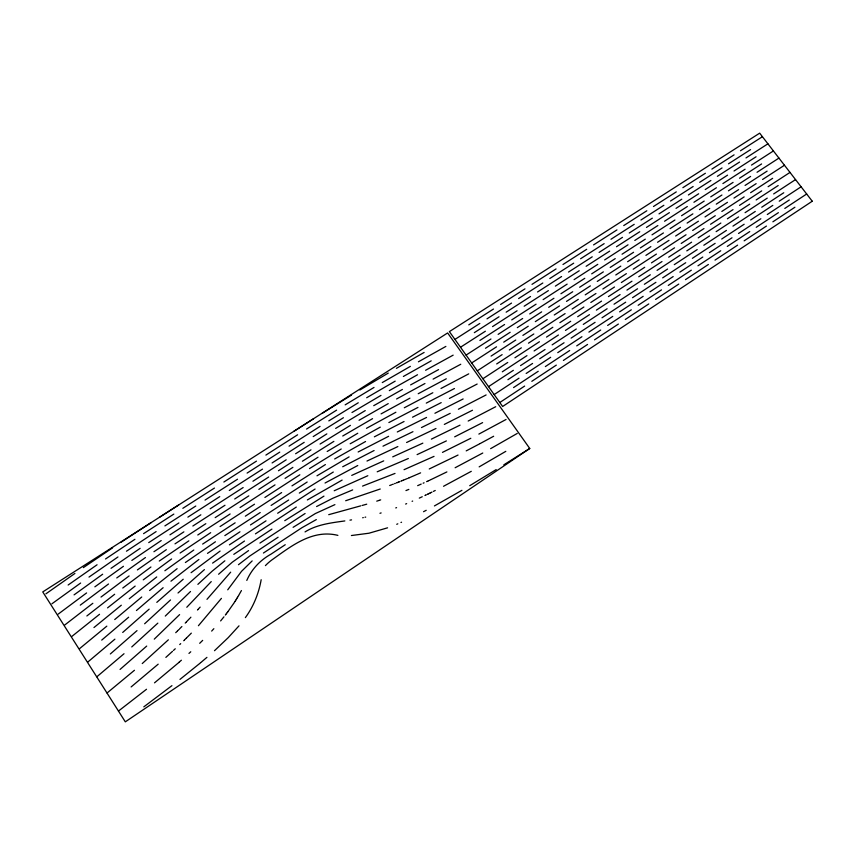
<?xml version="1.0" encoding="UTF-8"?>
<svg xmlns="http://www.w3.org/2000/svg" width="855" height="855" viewBox="0 0 855 855"><rect width="100%" height="100%" fill="white"/><g stroke="black" fill="none" stroke-linecap="round" stroke-linejoin="round"><path stroke-width="1.28" d="M261.17 579.722C258.798 593.338 253.529 606.43 245.374 617.62M246.796 580.427C251.659 569.152 260.283 560.111 270.982 554.168L285.249 544.721M241.441 590.548L238.588 595.55M238.534 595.657L237.679 597.079M237.562 597.282L237.198 597.891M237.07 598.094L236.579 598.895M236.514 598.992L235.895 599.986M235.777 600.189L235.082 601.268M234.965 601.471L233.704 603.406M233.543 603.641L227.847 611.753M227.729 589.811L241.527 571.332L252.161 560.912M227.783 611.849L227.238 612.565M227.174 612.661L226.286 613.826M221.424 598.372L198.424 625.721M226.148 614.008L225.325 615.076M223.935 616.84L220.622 620.922M239.005 625.849L228.2 637.67L214.498 650.698M206.974 599.344L230.679 572.166M200.134 607.114L198.253 609.198M198.039 609.433L197.494 610.032M213.857 628.692L211.666 631.086M190.889 617.192L190.248 617.866M189.671 618.475L186.411 621.895M186.785 607.264L211.249 581.603M186.176 622.141L185.225 623.113M181.88 626.533L179.475 628.959M191.328 633.138L186.379 638.108M179.603 614.606L154.274 639.134M178.845 629.601L177.701 630.723M202.678 640.374L199.696 643.313M177.466 630.958L175.724 632.689M186.187 638.29L184.648 639.807M190.515 591.51L165.282 616.081M184.327 640.128L183.697 640.737M197.879 584.36L212.297 571.055L224.865 560.805M180.694 643.644L179.732 644.552M218.602 574.25L232.293 562.195L248.559 550.599M168.36 639.818L142.251 663.555M157.844 623.135L131.756 646.936M175.264 648.774L173.49 650.42M170.519 599.943L144.634 623.776M178.022 592.996L204.42 569.612M172.507 651.339L165.859 657.388M190.761 651.777L188.966 653.423M146.707 646.081L120.063 669.433M137.014 630.637L110.348 653.957M156.796 602.358L183.216 579.23M149.155 609.145L122.693 632.444M181.388 660.22L179.304 662.048M179.187 662.144L178.022 663.17M124.018 653.733L96.872 676.775M158.186 664.175L131.125 686.939M177.605 663.533L154.52 682.846M136.437 610.523L163.123 587.716M114.901 639.166L87.712 662.123M128.667 617.203L101.713 640.106M206.921 657.367L200.872 662.497M238.46 564.717L249.81 555.996L278.099 537.229M134.449 670.277L107.057 692.988M200.508 662.807L199.632 663.533M114.72 619.554L141.738 597.004M106.832 626.138L79.43 648.763M199.3 663.811L179.967 679.404M149.604 590.516L177.113 568.671M170.957 581.186L198.894 559.469M93.954 627.549L121.314 605.212M191.093 572.679L220.088 551.08M129.255 598.767L156.732 576.943M99.543 614.285L71.831 636.451M107.559 607.873L135.165 586.081M146.515 689.269L118.46 711.061M86.857 615.974L114.666 594.257M64.788 624.962L92.853 603.288M171.93 685.657L143.8 706.871M100.997 597.057L129.126 575.949M122.767 588.026L150.929 567.004M143.245 579.861L171.599 558.956M80.274 605.148L108.51 583.997M212.574 563.114L244.498 541.023M58.193 614.125L86.59 592.932M164.865 570.745L193.807 550.022M74.064 594.877L102.675 574.218M94.852 586.851L123.441 566.299M51.931 603.78L80.637 583.035M185.375 562.515L215.428 541.781M116.75 577.948L145.446 557.545M137.388 569.922L166.351 549.658M45.924 593.819L74.919 573.448M68.133 585.012L97.064 564.77M89.006 577.082L117.958 556.968M159.276 561.04L188.837 540.862M111.043 568.319L140.135 548.344M131.841 560.431L161.21 540.563M207.498 553.367L239.966 531.799M233.789 554.35L271.933 529.106M83.363 567.613L112.604 547.831M180.095 553.035L210.683 532.665M105.528 558.978L134.908 539.313M153.932 551.721L183.878 531.853M529.747 448.48L125.311 721.844L42.75 591.917L447.635 332.948L529.747 448.48L503.809 464.842M126.455 551.208L156.112 531.607M174.997 543.855L205.809 523.688M148.727 542.615L178.877 522.929M202.635 544.079L235.146 522.822M499.801 402.513L524.639 386.075M531.81 381.33L556.316 365.117M563.392 360.436L587.556 344.447M594.535 339.83L618.379 324.056M625.262 319.492L648.785 303.931M655.582 299.432L678.785 284.074M685.486 279.638L708.389 264.484M715.004 260.112L737.609 245.15M744.139 240.832L766.443 226.073M772.888 221.808L794.904 207.241M121.175 542.155L151.014 522.726M229.407 544.838L266.023 520.845M494.158 394.572L518.996 378.188M526.167 373.464L550.673 357.305M557.749 352.645L581.924 336.71M588.903 332.103L612.746 316.393M619.64 311.851L643.163 296.343M649.96 291.854L673.174 276.56M679.875 272.136L702.789 257.034M709.404 252.674L732.008 237.776M738.538 233.468L760.854 218.752M767.298 214.509L789.325 199.985M513.566 387.582L538.233 371.294M545.351 366.581L569.687 350.518M576.708 345.88L600.712 330.03M607.638 325.445L631.321 309.809M638.161 305.288L661.514 289.866M668.268 285.41L691.321 270.18M697.979 265.787L720.722 250.761M727.295 246.422L749.75 231.587M756.237 227.302L778.392 212.671M784.794 208.438L806.671 194M263.415 553.035L301.901 527.727L316.329 519.573M488.515 386.642L513.363 370.322M520.545 365.609L545.052 349.513M552.127 344.864L576.302 328.993M583.281 324.408L607.136 308.74M614.029 304.22L637.563 288.766M644.36 284.298L667.573 269.047M674.285 264.644L697.199 249.596M703.815 245.257L726.429 230.401M732.959 226.115L755.275 211.452M761.73 207.22L783.757 192.749M507.923 379.684L532.59 363.45M539.719 358.769L564.054 342.759M571.087 338.131L595.091 322.335M602.016 317.771L625.7 302.189M632.54 297.69L655.913 282.321M662.657 277.875L685.721 262.709M692.379 258.317L715.133 243.354M721.706 239.026L744.16 224.245M750.647 219.981L772.813 205.392M779.226 201.182L801.103 186.785M259.931 543.085L305.107 513.492M502.302 371.807L526.969 355.637M534.097 350.956L558.433 335.01M565.465 330.404L589.48 314.661M596.405 310.119L620.099 294.59M626.939 290.102L650.313 274.786M657.067 270.362L680.131 255.239M686.789 250.878L709.554 235.959M716.127 231.652L738.592 216.924M745.079 212.671L767.256 198.136M773.657 193.935L795.545 179.593M255.442 533.851L296.311 507.068M284.747 520.695L323.96 496.124M293.105 527.332L315.388 513.534L334.904 504.632M169.942 534.835L200.85 514.806M197.772 534.995L230.123 513.983M224.844 535.604L260.23 512.53M496.68 363.941L521.358 347.825M528.486 343.176L552.832 327.273M559.865 322.688L583.88 307.009M590.816 302.478L614.499 287.002M621.35 282.535L644.723 267.273M651.478 262.859L674.552 247.8M681.211 243.44L703.975 228.574M710.558 224.277L733.024 209.614M739.522 205.371L761.698 190.889M768.1 186.7L789.999 172.411M250.494 524.927L288.648 500.015M482.893 378.733L507.742 362.467M514.924 357.775L539.43 341.744M546.516 337.105L570.691 321.288M577.681 316.713L601.535 301.11M608.429 296.599L631.963 281.199M638.76 276.753L661.984 261.566M668.696 257.173L691.61 242.179M698.236 237.85L720.851 223.048M727.391 218.773L749.717 204.163M756.162 199.942L778.2 185.524M277.651 513.235L315.089 489.039M143.565 533.648L173.843 514.09M220.077 526.552L254.501 504.204M491.08 356.097L515.757 340.034M522.886 335.395L547.232 319.567M554.264 314.982L578.29 299.357M585.226 294.847L608.92 279.435M615.771 274.979L639.155 259.77M645.91 255.378L668.984 240.362M675.642 236.023L698.417 221.21M705.001 216.935L727.477 202.314M733.964 198.082L756.151 183.654M762.564 179.486L784.463 165.239M245.332 516.185L281.637 492.576M477.282 370.835L502.131 354.633M509.313 349.962L533.83 333.974M540.916 329.367L565.102 313.603M572.081 309.05L595.946 293.5M602.839 289.001L626.373 273.653M633.181 269.229L656.405 254.085M663.117 249.713L686.041 234.772M692.668 230.455L715.293 215.706M721.834 211.452L744.16 196.896M750.615 192.685L772.653 178.321M271.131 505.423L307.18 482.017M192.856 526.017L224.983 505.262M485.48 348.263L510.168 332.264M517.296 327.647L541.653 311.861M548.686 307.308L572.711 291.737M579.647 287.237L603.352 271.879M610.203 267.433L633.587 252.278M640.342 247.907L663.427 232.945M670.096 228.627L692.871 213.857M699.454 209.593L721.93 195.025M728.428 190.815L750.615 176.44M757.028 172.282L778.937 158.089M240.052 507.549L275.021 484.881M285.057 478.383L318.017 457.222M471.682 362.958L496.541 346.82M503.713 342.15L528.24 326.236M535.316 321.63L559.512 305.93M566.502 301.388L590.367 285.891M597.26 281.423L620.805 266.129M627.602 261.716L650.847 246.625M657.559 242.264L680.484 227.377M687.11 223.08L709.746 208.385M716.276 204.142L738.613 189.628M745.068 185.439L767.117 171.128M264.9 497.45L299.838 474.792M291.961 485.864L325.402 464.575M164.897 525.911L195.795 506.021M479.901 340.45L504.589 324.505M511.718 319.898L536.074 304.177M543.117 299.635L567.143 284.127M574.079 279.638L597.795 264.334M604.645 259.909L628.03 244.808M634.795 240.447L657.88 225.538M664.549 221.231L687.335 206.525M693.918 202.272L716.405 187.758M722.892 183.569L745.09 169.237M751.502 165.09L773.422 150.94M234.698 498.989L268.673 477.047M278.463 470.731L310.974 449.826M466.082 355.092L490.952 339.007M498.134 334.369L522.662 318.498M529.737 313.924L553.933 298.267M560.923 293.746L584.799 278.313M591.692 273.846L615.247 258.616M622.045 254.213L645.29 239.176M652.002 234.836L674.937 220.002M681.563 215.717L704.199 201.075M710.74 196.842L733.088 182.393M739.543 178.214L761.591 163.946M215.171 517.628L248.816 495.868M258.862 489.37L292.88 467.364M299.314 493.079L333.311 472.035M187.876 517.136L219.746 496.627M474.333 332.648L499.021 316.767M506.16 312.182L530.517 296.514M537.549 291.983L561.585 276.528M568.532 272.061L592.248 256.81M599.098 252.407L622.493 237.348M629.248 233.009L652.344 218.153M659.013 213.868L681.798 199.204M688.382 194.972L710.879 180.501M717.377 176.322L739.586 162.044M745.998 157.918L767.918 143.822M229.29 490.481L262.496 469.128M272.093 462.95L304.188 442.345M460.503 347.248L485.373 331.227M492.555 326.599L517.083 310.793M524.168 306.218L548.376 290.625M555.365 286.126L579.241 270.736M586.135 266.3L609.69 251.114M616.498 246.732L639.743 231.748M646.455 227.419L669.401 212.639M676.027 208.364L698.674 193.775M705.215 189.564L727.562 175.157M734.018 171L756.077 156.775M210.138 508.821L243.151 487.542M252.941 481.237L286.211 459.798M159.821 517.061L178.663 504.984M468.775 324.868L493.474 309.04M500.603 304.466L524.97 288.862M532.002 284.352L556.049 268.94M562.985 264.494L586.701 249.297M593.562 244.904L616.957 229.91M623.723 225.581L646.818 210.779M653.487 206.504L676.284 191.894M682.867 187.683L705.375 173.266M711.873 169.098L734.082 154.862M740.494 150.758L762.425 136.704M182.831 508.319L214.466 488.045M223.86 482.028L256.457 461.134M265.884 455.095L297.604 434.789M454.946 339.424L479.815 323.457M486.997 318.84L511.525 303.087M518.611 298.545L542.818 283.005M549.808 278.516L573.694 263.18M580.588 258.755L604.154 243.632M610.962 239.261L634.207 224.331M640.929 220.024L663.875 205.286M670.502 201.032L693.149 186.497M699.7 182.297L722.048 167.943M728.513 163.797L750.572 149.625M205.018 500.09L237.519 479.228M247.095 473.082L279.767 452.113M289.054 446.15L320.048 426.389M295.616 453.749L326.845 433.88M302.413 461.23L333.877 441.383M293.671 431.433L313.432 418.854M309.499 468.583L341.241 448.982M306.571 429.06L336.624 410.133M313.219 436.584L343.411 417.721M322.153 413.339L351.501 395.096M320.069 444.055L350.422 425.384M307.362 499.94L342.118 480.083M328.812 420.874L358.266 402.78M316.981 475.808L349.107 456.88M327.176 451.483L357.764 433.25M496.21 469.566L469.737 485.693M335.652 428.408L365.256 410.592M345.163 404.853L374.009 387.443M359.87 389.998L388.266 373.09M351.982 412.505L380.977 395.395M342.737 436.007L372.556 418.651M505.807 451.344L479.163 466.873M366.677 397.746L395.192 381.138M334.658 458.975L365.566 441.511M461.914 490.332L434.426 505.936M382.281 382.57L410.357 366.378M359.057 420.275L388.234 403.613M325.05 483.022L357.764 465.515M517.254 433.432L490.631 448.651M396.41 368.345L424.123 352.442M373.721 405.676L402.395 389.452M350.176 443.777L380.283 427.137M389.292 390.628L417.507 374.757M403.378 376.467L431.209 360.853M418.426 361.804L445.872 346.414M366.464 428.323L395.876 412.249M471.276 471.329L443.542 486.281M305.043 531.917C316.981 524.457 331.216 522.843 344.843 520.93M381.074 413.884L409.94 398.152M316.596 506.545L332.819 498.241L352.666 489.904M425.608 370.268L453.161 355.146M410.624 384.889L438.572 369.606M396.592 398.975L424.967 383.51M506.053 419.484L478.864 434.094M482.765 453.022L455.127 467.749M493.666 436.253L480.04 443.617M342.705 466.755L374.095 450.532M433.111 379.118L460.76 364.262M418.223 393.728L446.299 378.786M358.16 451.974L388.619 436.307M495.708 406.713L468.177 421.045M479.559 443.873L466.21 450.884M404.297 407.771L432.833 392.744M468.732 373.859L441.009 388.459M388.875 422.562L417.956 407.418M374.362 436.83L404.052 421.515M477.154 384.045L449.399 398.441M486.11 394.946L458.408 409.224M482.615 422.616L454.678 436.841M454.454 388.512L426.282 403.111M426.218 510.307L423.546 511.696M463.143 398.954L434.928 413.264M472.484 410.25L444.322 424.411M470.806 438.284L442.473 452.38M441.201 402.63L412.538 417.208M458.045 455.052L429.253 468.968M450.211 413.36L421.483 427.553M460.022 425.159L431.369 439.139M397.297 431.978L426.57 417.443M334.209 490.749L367.821 475.722M446.887 471.917L430.653 479.773M435.248 490.481L433.399 491.401M431.957 492.106L431.38 492.395M431.198 492.48L430.567 492.79M382.997 446.171L412.954 431.69M435.975 428.494L406.595 442.495M430.386 492.875L429.755 493.185M446.385 440.913L417.101 454.614M429.573 493.271L428.932 493.581M428.75 493.666L428.12 493.976M427.938 494.062L427.297 494.361M366.987 461.048L397.853 446.577M426.292 494.842L425.747 495.109M351.736 475.391L383.713 460.877M425.566 495.195L424.924 495.494M422.84 443.147L392.723 456.859M434.03 456.378L404.052 469.684M429.915 480.115L429.36 480.371M422.252 496.744L419.303 498.102M428.996 480.542L428.451 480.799M428.077 480.97L427.521 481.215M427.158 481.386L426.602 481.643M423.161 483.203L424.069 482.797M421.194 484.09L417.668 485.651M420.607 472.847L416.973 474.44M408.348 458.515L377.205 471.8M412.666 501.062L412.099 501.308M401.561 522.223L400.974 522.48M416.289 474.739L409.235 477.742M396.731 524.286L397.81 523.826M408.113 478.212L409.032 477.827M405.633 504.055L406.649 503.627M407.226 478.586L403.421 480.147M408.84 489.402L405.954 490.578M395.021 473.424L362.563 486.089M403.261 480.211L402.694 480.435M402.566 480.489L401.861 480.767M401.551 480.895L400.942 481.141M399.777 481.611L399.093 481.878M398.89 481.964L398.302 482.188M398.013 482.305L397.319 482.583M397.126 482.658L396.442 482.925M395.352 483.353L394.561 483.652M393.332 484.133L392.488 484.454M391.74 484.742L389.677 485.522M395.758 507.934L396.57 507.635M380.24 488.996L345.677 500.741M387.582 527.824L368.954 533.221L351.405 535.529M380.689 499.876L379.887 500.132M379.438 500.282L376.745 501.158M328.715 514.678L360.778 505.839M381.127 512.925L379.962 513.289M366.731 504.183L362.157 505.465M365.716 517.083L365.021 517.232M363.311 517.617L362.67 517.767M351.555 519.872L349.952 520.139M337.885 535.369C312.31 529.031 291.063 546.292 271.612 560.121A51.044 50.06 -41.6 0 0 265.424 565.615M812.25 201.224L502.633 406.488L449.388 331.612L759.678 133.156L812.25 201.224"/></g></svg>
